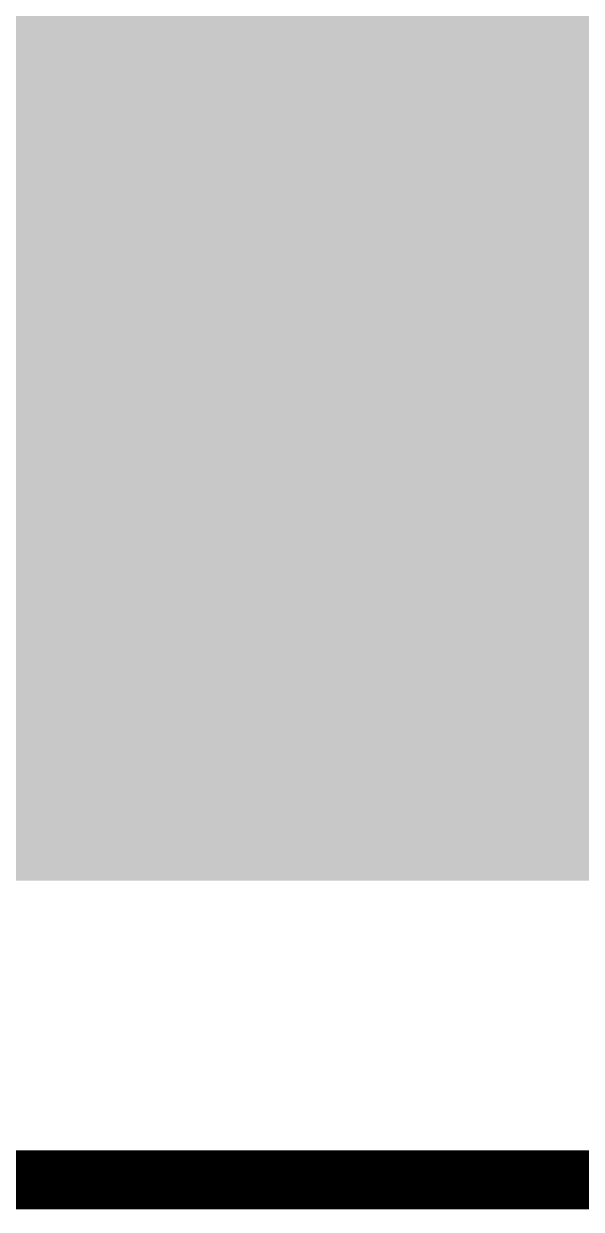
# Model space of a CAD drawing. Header units: millimetres. Extents: x -0.19 to 3.91, y -0.06 to 2.26.
# Drawn here: x 0.9254 to 1.0373, y -0.0059 to 0.2318 of the extents above; entities that cross this region are included whole.
import ezdxf

# ---------------------------------------------------------------- set-up
doc = ezdxf.new("R2010")
doc.units = ezdxf.units.MM
for name, color, linetype, lineweight in [('PCB_KUR_GBL', 10, 'CONTINUOUS', 0), ('PCB_KUR_GKO', 130, 'CONTINUOUS', 0), ('PCB_KUR_GTL', 30, 'CONTINUOUS', 0), ('PCB_KUR_GTO', 163, 'CONTINUOUS', 0)]:
    doc.layers.add(name, color=color, linetype=linetype, lineweight=lineweight)

msp = doc.modelspace()

# ---------------------------------------------------------------- linework, layer by layer
at = {"layer": 'PCB_KUR_GBL'}
for points in [[(0.582, 0.1837), (0.582, 0.3278), (2.2638, 0.1837), (2.2638, 0.3278)], [(0.582, 0.1822), (0.582, 0.1837), (1.3307, 0.1822), (1.342, 0.1837)], [(0.582, 0.1778), (0.582, 0.1822), (1.3202, 0.1778), (1.3307, 0.1822)], [(0.582, 0.1709), (0.582, 0.1778), (1.3111, 0.1709), (1.3202, 0.1778)], [(0.582, 0.1618), (0.582, 0.1709), (1.3042, 0.1618), (1.3111, 0.1709)], [(0.582, 0.1513), (0.582, 0.1618), (1.2998, 0.1513), (1.3042, 0.1618)], [(0.582, 0.14), (0.582, 0.1513), (1.2983, 0.14), (1.2998, 0.1513)], [(0.582, 0.1287), (0.582, 0.14), (1.2998, 0.1287), (1.2983, 0.14)], [(0.582, 0.1182), (0.582, 0.1287), (1.3042, 0.1182), (1.2998, 0.1287)], [(0.582, 0.1091), (0.582, 0.1182), (1.3111, 0.1091), (1.3042, 0.1182)], [(0.582, 0.1034), (0.582, 0.1091), (1.3185, 0.1034), (1.3111, 0.1091)], [(0.582, 0.0984), (0.582, 0.1034), (1.3168, 0.0984), (1.3185, 0.1034)]]:
    msp.add_solid(points, dxfattribs=at)
at = {"layer": 'PCB_KUR_GKO', "lineweight": 211, "const_width": 0.0118}
msp.add_lwpolyline([(0, 0), (2.3622, 0)], dxfattribs=at)
at = {"layer": 'PCB_KUR_GTL'}
for points in [[(0.992, 0.2302), (0.996, 0.2329), (1.1403, 0.2302), (1.1403, 0.2329)], [(0.8736, 0.2248), (0.8736, 0.2293), (1.1403, 0.2248), (1.1403, 0.2293)], [(0.9873, 0.2293), (0.992, 0.2302), (1.1403, 0.2293), (1.1403, 0.2302)], [(0.8717, 0.2152), (0.8736, 0.2248), (1.1403, 0.2152), (1.1403, 0.2248)], [(0.8662, 0.2071), (0.8717, 0.2152), (1.1403, 0.2071), (1.1403, 0.2152)], [(0.8581, 0.2017), (0.8662, 0.2071), (1.1403, 0.2017), (1.1403, 0.2071)], [(0.6423, 0.1971), (0.6441, 0.1998), (1.1403, 0.1971), (1.1403, 0.1998)], [(0.8485, 0.1998), (0.8581, 0.2017), (1.1403, 0.1998), (1.1403, 0.2017)], [(0.6384, 0.1945), (0.6423, 0.1971), (1.1403, 0.1945), (1.1403, 0.1971)], [(0.02953, 0.1741), (0.02954, 0.1935), (1.1403, 0.1741), (1.1403, 0.1935)], [(0.6338, 0.1935), (0.6384, 0.1945), (1.1403, 0.1935), (1.1403, 0.1945)], [(0.02953, 0.1701), (0.02953, 0.1741), (1.1411, 0.1701), (1.1403, 0.1741)], [(0.02953, 0.1696), (0.02953, 0.1701), (1.14144, 0.1696), (1.1411, 0.1701)], [(0.1123, 0.1683), (0.0984, 0.1696), (1.14232, 0.1683), (1.14144, 0.1696)], [(0.11753, 0.1667), (0.1123, 0.1683), (1.1434, 0.1667), (1.14232, 0.1683)], [(0.1257, 0.1642), (0.11753, 0.1667), (1.14589, 0.1642), (1.1434, 0.1667)], [(0.138, 0.1576), (0.1257, 0.1642), (1.15247, 0.1576), (1.14589, 0.1642)], [(0.1488, 0.1488), (0.138, 0.1576), (1.16125, 0.1488), (1.15247, 0.1576)], [(0.1576, 0.138), (0.1488, 0.1488), (1.17202, 0.138), (1.16125, 0.1488)], [(0.16055, 0.1325), (0.1576, 0.138), (1.1775, 0.1325), (1.17202, 0.138)], [(0.16173, 0.1303), (0.16055, 0.1325), (1.181, 0.1303), (1.1775, 0.1325)], [(0.16216, 0.1295), (0.16173, 0.1303), (1.185, 0.1295), (1.181, 0.1303)], [(0.1642, 0.1257), (0.16216, 0.1295), (1.2449, 0.1257), (1.2449, 0.1295)], [(0.16216, 0.1295), (0.16216, 0.1295), (1.2449, 0.1295), (1.185, 0.1295)], [(0.1683, 0.1123), (0.1642, 0.1257), (1.2449, 0.1123), (1.2449, 0.1257)], [(0.1696, 0.0984), (0.1683, 0.1123), (1.2449, 0.0984), (1.2449, 0.1123)], [(0.1683, 0.0845), (0.1696, 0.0984), (1.2449, 0.0845), (1.2449, 0.0984)], [(0.1642, 0.0712), (0.1683, 0.0845), (1.2449, 0.0712), (1.2449, 0.0845)], [(0.1605, 0.0643), (0.1642, 0.0712), (1.2449, 0.0643), (1.2449, 0.0712)], [(0.1631, 0.06), (0.1605, 0.0643), (1.2449, 0.06), (1.2449, 0.0643)]]:
    msp.add_solid(points, dxfattribs=at)
at = {"layer": 'PCB_KUR_GTO'}
for points in [[(1.024, 0.2287), (1.0231, 0.2307), (1.20985, 0.2287), (1.2106, 0.2307)], [(1.0221, 0.2278), (1.0223, 0.2283), (1.2095, 0.2278), (1.20969, 0.2283)], [(1.0223, 0.2283), (1.0224, 0.2284), (1.20969, 0.2283), (1.20973, 0.2284)], [(1.0224, 0.2284), (1.024, 0.2287), (1.20973, 0.2284), (1.20984, 0.2287)], [(1.024, 0.2287), (1.024, 0.2287), (1.20984, 0.2287), (1.20985, 0.2287)], [(1.021, 0.2252), (1.0213, 0.2259), (1.20852, 0.2252), (1.20879, 0.2259)], [(1.0213, 0.2259), (1.0218, 0.2271), (1.20879, 0.2259), (1.20924, 0.2271)], [(1.0218, 0.2271), (1.0221, 0.2278), (1.20924, 0.2271), (1.2095, 0.2278)], [(1.0201, 0.2233), (1.0205, 0.2243), (1.2078, 0.2233), (1.20818, 0.2243)], [(1.0205, 0.2243), (1.021, 0.2252), (1.20818, 0.2243), (1.20852, 0.2252)], [(1.0191, 0.2207), (1.0196, 0.222), (1.20682, 0.2207), (1.20731, 0.222)], [(1.0196, 0.222), (1.0201, 0.2233), (1.20731, 0.222), (1.2078, 0.2233)], [(1.0182, 0.2186), (1.0183, 0.2189), (1.20603, 0.2186), (1.20614, 0.2189)], [(1.0183, 0.2191), (1.0191, 0.2207), (1.20622, 0.2191), (1.20682, 0.2207)], [(1.0183, 0.2189), (1.0183, 0.2191), (1.20614, 0.2189), (1.20622, 0.2191)], [(1.0172, 0.2163), (1.01756, 0.2172), (1.20512, 0.2163), (1.2055, 0.2172)], [(1.01756, 0.2172), (1.0176, 0.2173), (1.2055, 0.2172), (1.20554, 0.2173)], [(1.0176, 0.2173), (1.0179, 0.2181), (1.20554, 0.2173), (1.20584, 0.2181)], [(1.0179, 0.2181), (1.0182, 0.2186), (1.20584, 0.2181), (1.20603, 0.2186)], [(1.016, 0.2137), (1.0166, 0.2151), (1.20404, 0.2137), (1.20462, 0.2151)], [(1.0166, 0.2151), (1.0172, 0.2163), (1.20462, 0.2151), (1.20512, 0.2163)], [(1.0144, 0.2099), (1.0153, 0.2119), (1.20245, 0.2099), (1.20328, 0.2119)], [(1.0153, 0.2119), (1.016, 0.2137), (1.20328, 0.2119), (1.20404, 0.2137)], [(1.0134, 0.2077), (1.0144, 0.2099), (1.20153, 0.2077), (1.20245, 0.2099)], [(1.0128, 0.2062), (1.0134, 0.2077), (1.2009, 0.2062), (1.20153, 0.2077)], [(1.01187, 0.2041), (1.01211, 0.2046), (1.0347, 0.2041), (1.0363, 0.2046)], [(1.01211, 0.2046), (1.0124, 0.2052), (1.0363, 0.2046), (1.0381, 0.2052)], [(1.0124, 0.2052), (1.01264, 0.2058), (1.0381, 0.2052), (1.0399, 0.2058)], [(1.01264, 0.2058), (1.0128, 0.2062), (1.0399, 0.2058), (1.2009, 0.2062)], [(1.01083, 0.2019), (1.011, 0.2023), (1.0303, 0.2019), (1.031, 0.2023)], [(1.011, 0.2023), (1.01119, 0.2027), (1.031, 0.2023), (1.032, 0.2027)], [(1.01119, 0.2027), (1.01148, 0.2033), (1.032, 0.2027), (1.0334, 0.2033)], [(1.01148, 0.2033), (1.01187, 0.2041), (1.0334, 0.2033), (1.0347, 0.2041)], [(1.0097, 0.1992), (1.00995, 0.1998), (1.02639, 0.1992), (1.0271, 0.1998)], [(1.00995, 0.1998), (1.01029, 0.2006), (1.0271, 0.1998), (1.0281, 0.2006)], [(1.01029, 0.2006), (1.01058, 0.2013), (1.0281, 0.2006), (1.0291, 0.2013)], [(1.01058, 0.2013), (1.01062, 0.2014), (1.0291, 0.2013), (1.0293, 0.2014)], [(1.01062, 0.2014), (1.01071, 0.2016), (1.0293, 0.2014), (1.0296, 0.2016)], [(1.01071, 0.2016), (1.01083, 0.2019), (1.0296, 0.2016), (1.0303, 0.2019)], [(1.00881, 0.1971), (1.00902, 0.1976), (1.0239, 0.1971), (1.0245, 0.1976)], [(1.00902, 0.1976), (1.00928, 0.1982), (1.0245, 0.1976), (1.0252, 0.1982)], [(1.00928, 0.1982), (1.0097, 0.1992), (1.0252, 0.1982), (1.02639, 0.1992)], [(1.00754, 0.1941), (1.0083, 0.1959), (1.0211, 0.1941), (1.02275, 0.1959)], [(1.0083, 0.1959), (1.00855, 0.1965), (1.02275, 0.1959), (1.0233, 0.1965)], [(1.00855, 0.1965), (1.0086, 0.1966), (1.0233, 0.1965), (1.0234, 0.1966)], [(1.0086, 0.1966), (1.00881, 0.1971), (1.0234, 0.1966), (1.0239, 0.1971)], [(1.00674, 0.1922), (1.00712, 0.1931), (1.0196, 0.1922), (1.0204, 0.1931)], [(1.00712, 0.1931), (1.00754, 0.1941), (1.0204, 0.1931), (1.0211, 0.1941)], [(1.00495, 0.1883), (1.00596, 0.1905), (1.0172, 0.1883), (1.0183, 0.1905)], [(1.00596, 0.1905), (1.00601, 0.1906), (1.0183, 0.1905), (1.0185, 0.1906)], [(1.00601, 0.1906), (1.00615, 0.1909), (1.0185, 0.1906), (1.0186, 0.1909)], [(1.00615, 0.1909), (1.00642, 0.1915), (1.0186, 0.1909), (1.0191, 0.1915)], [(1.00642, 0.1915), (1.0067, 0.1921), (1.0191, 0.1915), (1.01953, 0.1921)], [(1.0067, 0.1921), (1.00674, 0.1922), (1.01953, 0.1921), (1.0196, 0.1922)], [(1.0046, 0.1873), (1.0048, 0.1879), (1.0167, 0.1873), (1.017, 0.1879)], [(1.0048, 0.1879), (1.0049, 0.188), (1.017, 0.1879), (1.01705, 0.188)], [(1.0049, 0.1882), (1.00495, 0.1883), (1.01715, 0.1882), (1.0172, 0.1883)], [(1.0049, 0.188), (1.0049, 0.1882), (1.01705, 0.188), (1.01715, 0.1882)], [(1.00364, 0.1852), (1.004, 0.186), (1.0159, 0.1852), (1.01608, 0.186)], [(1.004, 0.186), (1.00404, 0.1861), (1.01608, 0.186), (1.0161, 0.1861)], [(1.00404, 0.1861), (1.0043, 0.1867), (1.0161, 0.1861), (1.0164, 0.1867)], [(1.0043, 0.1867), (1.0046, 0.1873), (1.0164, 0.1867), (1.0167, 0.1873)], [(1.00248, 0.1825), (1.0027, 0.1831), (1.0148, 0.1825), (1.01503, 0.1831)], [(1.0027, 0.1831), (1.00301, 0.1838), (1.01503, 0.1831), (1.0153, 0.1838)], [(1.00301, 0.1838), (1.00306, 0.1839), (1.0153, 0.1838), (1.0153, 0.1839)], [(1.00306, 0.1839), (1.00333, 0.1845), (1.0153, 0.1839), (1.0156, 0.1845)], [(1.00333, 0.1845), (1.0036, 0.1851), (1.0156, 0.1845), (1.01586, 0.1851)], [(1.0036, 0.1851), (1.00364, 0.1852), (1.01586, 0.1851), (1.0159, 0.1852)], [(1.00177, 0.1806), (1.00203, 0.1813), (1.0144, 0.1806), (1.0147, 0.1813)], [(1.00203, 0.1813), (1.00248, 0.1825), (1.0147, 0.1813), (1.0148, 0.1825)], [(1.0004, 0.1777), (1.00103, 0.179), (1.0143, 0.1777), (1.0143, 0.179)], [(1.00103, 0.179), (1.00165, 0.1803), (1.0143, 0.179), (1.0144, 0.1803)], [(1.00165, 0.1803), (1.0017, 0.1804), (1.0144, 0.1803), (1.0144, 0.1804)], [(1.0017, 0.1804), (1.00177, 0.1806), (1.0144, 0.1804), (1.0144, 0.1806)], [(0.9991, 0.1746), (0.99973, 0.1761), (1.0143, 0.1746), (1.0143, 0.1761)], [(0.99973, 0.1761), (0.99977, 0.1762), (1.0143, 0.1761), (1.0143, 0.1762)], [(0.99977, 0.1762), (0.9999, 0.1765), (1.0143, 0.1762), (1.0143, 0.1765)], [(0.9999, 0.1765), (1.00006, 0.1769), (1.0143, 0.1765), (1.0143, 0.1769)], [(1.00006, 0.1769), (1.00032, 0.1775), (1.0143, 0.1769), (1.0143, 0.1775)], [(1.00032, 0.1775), (1.0004, 0.1777), (1.0143, 0.1775), (1.0143, 0.1777)], [(0.99849, 0.1731), (0.99906, 0.1745), (1.0143, 0.1731), (1.0143, 0.1745)], [(0.99906, 0.1745), (0.9991, 0.1746), (1.0143, 0.1745), (1.0143, 0.1746)], [(0.9976, 0.171), (0.9978, 0.1712), (1.0143, 0.171), (1.0143, 0.1712)], [(0.9978, 0.1714), (0.99808, 0.1721), (1.0143, 0.1714), (1.0143, 0.1721)], [(0.9978, 0.1712), (0.9978, 0.1714), (1.0143, 0.1712), (1.0143, 0.1714)], [(0.99808, 0.1721), (0.99849, 0.1731), (1.0143, 0.1721), (1.0143, 0.1731)], [(0.9966, 0.1685), (0.99686, 0.1691), (1.01455, 0.1685), (1.0144, 0.1691)], [(0.99686, 0.1691), (0.9972, 0.1699), (1.0144, 0.1691), (1.01432, 0.1699)], [(0.9972, 0.1699), (0.9973, 0.1701), (1.01432, 0.1699), (1.0143, 0.1701)], [(0.9973, 0.1701), (0.99745, 0.1704), (1.0143, 0.1701), (1.0143, 0.1704)], [(0.99745, 0.1704), (0.9975, 0.1705), (1.0143, 0.1704), (1.0143, 0.1705)], [(0.9975, 0.1705), (0.99754, 0.1707), (1.0143, 0.1705), (1.0143, 0.1707)], [(0.99754, 0.1707), (0.9976, 0.171), (1.0143, 0.1707), (1.0143, 0.171)], [(0.995, 0.1647), (0.99577, 0.1664), (1.01557, 0.1647), (1.015, 0.1664)], [(0.99577, 0.1664), (0.99586, 0.1666), (1.015, 0.1664), (1.015, 0.1666)], [(0.99586, 0.1666), (0.9959, 0.1667), (1.015, 0.1666), (1.01493, 0.1667)], [(0.9959, 0.1667), (0.99598, 0.1669), (1.01493, 0.1667), (1.0148, 0.1669)], [(0.99598, 0.1669), (0.99637, 0.1679), (1.0148, 0.1669), (1.0147, 0.1679)], [(0.99637, 0.1679), (0.9966, 0.1685), (1.0147, 0.1679), (1.01455, 0.1685)], [(0.99452, 0.1634), (0.99485, 0.1643), (1.016, 0.1634), (1.0157, 0.1643)], [(0.99485, 0.1643), (0.995, 0.1647), (1.0157, 0.1643), (1.01557, 0.1647)], [(0.9937, 0.1616), (0.99395, 0.1621), (1.0167, 0.1616), (1.0166, 0.1621)], [(0.99395, 0.1621), (0.9942, 0.1626), (1.0166, 0.1621), (1.0163, 0.1626)], [(0.9942, 0.1626), (0.9943, 0.1628), (1.0163, 0.1626), (1.01623, 0.1628)], [(0.9943, 0.1628), (0.99452, 0.1634), (1.01623, 0.1628), (1.016, 0.1634)], [(0.9925, 0.159), (0.9928, 0.1594), (1.01815, 0.159), (1.01795, 0.1594)], [(0.9928, 0.1596), (0.99284, 0.1597), (1.01785, 0.1596), (1.0178, 0.1597)], [(0.9928, 0.1594), (0.9928, 0.1596), (1.01795, 0.1594), (1.01785, 0.1596)], [(0.99284, 0.1597), (0.9934, 0.161), (1.0178, 0.1597), (1.01702, 0.161)], [(0.9934, 0.161), (0.9935, 0.1612), (1.01702, 0.161), (1.0169, 0.1612)], [(0.9935, 0.1612), (0.99355, 0.1613), (1.0169, 0.1612), (1.0169, 0.1613)], [(0.99355, 0.1613), (0.9937, 0.1616), (1.0169, 0.1613), (1.0167, 0.1616)], [(0.9911, 0.1556), (0.99166, 0.157), (1.02048, 0.1556), (1.0194, 0.157)], [(0.99166, 0.157), (0.9917, 0.1571), (1.0194, 0.157), (1.0194, 0.1571)], [(0.9917, 0.1571), (0.99183, 0.1574), (1.0194, 0.1571), (1.0191, 0.1574)], [(0.99183, 0.1574), (0.99199, 0.1578), (1.0191, 0.1574), (1.0188, 0.1578)], [(0.99199, 0.1578), (0.9922, 0.1583), (1.0188, 0.1578), (1.0185, 0.1583)], [(0.9922, 0.1583), (0.9925, 0.159), (1.0185, 0.1583), (1.01815, 0.159)], [(0.9902, 0.1538), (0.9907, 0.1548), (1.02205, 0.1538), (1.0211, 0.1548)], [(0.9907, 0.1548), (0.9911, 0.1556), (1.0211, 0.1548), (1.02048, 0.1556)], [(0.98945, 0.152), (0.98982, 0.1529), (1.0236, 0.152), (1.0229, 0.1529)], [(0.98982, 0.1529), (0.9902, 0.1538), (1.0229, 0.1529), (1.02205, 0.1538)], [(0.98835, 0.1495), (0.98875, 0.1504), (1.0261, 0.1495), (1.0253, 0.1504)], [(0.98875, 0.1504), (0.98902, 0.151), (1.0253, 0.1504), (1.0246, 0.151)], [(0.98902, 0.151), (0.98907, 0.1511), (1.0246, 0.151), (1.0245, 0.1511)], [(0.98907, 0.1511), (0.9892, 0.1514), (1.0245, 0.1511), (1.0242, 0.1514)], [(0.9892, 0.1514), (0.98945, 0.152), (1.0242, 0.1514), (1.0236, 0.152)], [(0.98745, 0.1473), (0.9876, 0.1476), (1.0282, 0.1473), (1.02793, 0.1476)], [(0.9876, 0.1476), (0.9877, 0.1481), (1.02793, 0.1476), (1.02747, 0.1481)], [(0.9877, 0.1481), (0.9879, 0.1484), (1.02747, 0.1481), (1.02719, 0.1484)], [(0.9879, 0.1485), (0.98835, 0.1495), (1.0271, 0.1485), (1.0261, 0.1495)], [(0.9879, 0.1484), (0.9879, 0.1485), (1.02719, 0.1484), (1.0271, 0.1485)], [(0.98623, 0.1447), (0.9865, 0.1454), (1.0307, 0.1447), (1.03003, 0.1454)], [(0.9865, 0.1454), (0.987, 0.1463), (1.03003, 0.1454), (1.02916, 0.1463)], [(0.987, 0.1463), (0.9873, 0.147), (1.02916, 0.1463), (1.02849, 0.147)], [(0.9873, 0.147), (0.98745, 0.1473), (1.02849, 0.147), (1.0282, 0.1473)], [(0.98514, 0.1419), (0.9857, 0.1433), (1.0335, 0.1419), (1.0321, 0.1433)], [(0.9857, 0.1433), (0.98623, 0.1447), (1.0321, 0.1433), (1.0307, 0.1447)], [(0.98406, 0.1393), (0.9847, 0.1408), (1.036, 0.1393), (1.03456, 0.1408)], [(0.9847, 0.1408), (0.98514, 0.1419), (1.03456, 0.1408), (1.0335, 0.1419)], [(0.98312, 0.1371), (0.9835, 0.138), (1.038, 0.1371), (1.03718, 0.138)], [(0.9835, 0.138), (0.98359, 0.1382), (1.03718, 0.138), (1.037, 0.1382)], [(0.98359, 0.1382), (0.98406, 0.1393), (1.037, 0.1382), (1.036, 0.1393)], [(0.98233, 0.1352), (0.98254, 0.1357), (1.0399, 0.1352), (1.0395, 0.1357)], [(0.98254, 0.1357), (0.98279, 0.1363), (1.0395, 0.1357), (1.0389, 0.1363)], [(0.98279, 0.1363), (0.98312, 0.1371), (1.0389, 0.1363), (1.038, 0.1371)], [(0.9809, 0.1319), (0.98151, 0.1333), (1.0438, 0.1319), (1.0421, 0.1333)], [(0.98151, 0.1333), (0.9822, 0.1349), (1.0421, 0.1333), (1.04032, 0.1349)], [(0.9822, 0.1349), (0.98228, 0.1351), (1.04032, 0.1349), (1.0401, 0.1351)], [(0.98228, 0.1351), (0.98233, 0.1352), (1.0401, 0.1351), (1.0399, 0.1352)], [(0.9803, 0.1304), (0.9806, 0.131), (1.0455, 0.1304), (1.04482, 0.131)], [(0.9806, 0.131), (0.9807, 0.1314), (1.04482, 0.131), (1.04437, 0.1314)], [(0.9807, 0.1314), (0.9809, 0.1317), (1.04437, 0.1314), (1.04403, 0.1317)], [(0.9809, 0.1317), (0.9809, 0.1319), (1.04403, 0.1317), (1.0438, 0.1319)], [(0.97917, 0.1279), (0.9796, 0.1288), (1.0482, 0.1279), (1.04723, 0.1288)], [(0.9796, 0.1288), (0.97973, 0.1291), (1.04723, 0.1288), (1.0469, 0.1291)], [(0.97973, 0.1291), (0.9803, 0.1304), (1.0469, 0.1291), (1.0455, 0.1304)], [(0.97807, 0.1253), (0.97839, 0.1261), (1.0511, 0.1253), (1.0504, 0.1261)], [(0.97839, 0.1261), (0.9787, 0.1269), (1.0504, 0.1261), (1.0494, 0.1269)], [(0.9787, 0.1269), (0.97917, 0.1279), (1.0494, 0.1269), (1.0482, 0.1279)], [(0.97708, 0.1231), (0.97751, 0.124), (1.0533, 0.1231), (1.0525, 0.124)], [(0.97751, 0.124), (0.9778, 0.1246), (1.0525, 0.124), (1.05185, 0.1246)], [(0.9778, 0.1246), (0.97807, 0.1253), (1.05185, 0.1246), (1.0511, 0.1253)], [(0.97584, 0.1202), (0.97632, 0.1214), (1.0555, 0.1202), (1.0548, 0.1214)], [(0.97632, 0.1214), (0.9766, 0.1221), (1.0548, 0.1214), (1.05428, 0.1221)], [(0.9766, 0.1221), (0.97684, 0.1226), (1.05428, 0.1221), (1.0539, 0.1226)], [(0.97684, 0.1226), (0.97689, 0.1227), (1.0539, 0.1226), (1.0538, 0.1227)], [(0.97689, 0.1227), (0.97708, 0.1231), (1.0538, 0.1227), (1.0533, 0.1231)], [(0.97504, 0.1183), (0.97543, 0.1192), (1.0564, 0.1183), (1.056, 0.1192)], [(0.97543, 0.1192), (0.9756, 0.1196), (1.056, 0.1192), (1.0558, 0.1196)], [(0.9756, 0.1196), (0.97584, 0.1202), (1.0558, 0.1196), (1.0555, 0.1202)], [(0.97423, 0.1164), (0.97437, 0.1169), (1.0567, 0.1164), (1.0567, 0.1169)], [(0.97437, 0.1169), (0.9744, 0.117), (1.0567, 0.1169), (1.05666, 0.117)], [(0.9744, 0.117), (0.9746, 0.1173), (1.05666, 0.117), (1.05654, 0.1173)], [(0.9746, 0.1173), (0.97464, 0.1174), (1.05654, 0.1173), (1.0565, 0.1174)], [(0.97464, 0.1174), (0.97504, 0.1183), (1.0565, 0.1174), (1.0564, 0.1183)], [(0.97275, 0.1132), (0.9733, 0.1142), (1.0561, 0.1132), (1.05641, 0.1142)], [(0.9733, 0.1142), (0.9734, 0.1145), (1.05641, 0.1142), (1.0565, 0.1145)], [(0.9734, 0.1145), (0.9737, 0.1154), (1.0565, 0.1145), (1.0566, 0.1154)], [(0.9737, 0.1154), (0.9742, 0.1163), (1.0566, 0.1154), (1.0567, 0.1163)], [(0.9742, 0.1163), (0.97423, 0.1164), (1.0567, 0.1163), (1.0567, 0.1164)], [(0.9718, 0.1112), (0.9723, 0.1119), (1.05476, 0.1112), (1.0554, 0.1119)], [(0.9723, 0.1119), (0.97237, 0.1121), (1.0554, 0.1119), (1.0554, 0.1121)], [(0.97237, 0.1121), (0.9724, 0.1122), (1.0554, 0.1121), (1.0555, 0.1122)], [(0.9724, 0.1122), (0.97253, 0.1126), (1.0555, 0.1122), (1.0558, 0.1126)], [(0.97253, 0.1126), (0.9727, 0.1131), (1.0558, 0.1126), (1.05605, 0.1131)], [(0.9727, 0.1131), (0.97275, 0.1132), (1.05605, 0.1131), (1.0561, 0.1132)], [(0.9717, 0.1107), (0.9718, 0.1112), (1.0543, 0.1107), (1.05476, 0.1112)], [(0.9717, 0.1106), (0.9717, 0.1107), (1.05417, 0.1106), (1.0543, 0.1107)], [(0.9718, 0.1103), (0.9717, 0.1106), (1.05378, 0.1103), (1.05417, 0.1106)], [(0.972, 0.1099), (0.9718, 0.1103), (1.05326, 0.1099), (1.05378, 0.1103)], [(0.97216, 0.1097), (0.972, 0.1099), (1.053, 0.1097), (1.05326, 0.1099)], [(0.9724, 0.1094), (0.97216, 0.1097), (1.0525, 0.1094), (1.053, 0.1097)], [(0.97275, 0.1091), (0.9724, 0.1094), (1.052, 0.1091), (1.0525, 0.1094)], [(0.9731, 0.1088), (0.97275, 0.1091), (1.0517, 0.1088), (1.052, 0.1091)], [(0.97365, 0.1086), (0.9731, 0.1088), (1.051, 0.1086), (1.0516, 0.1088)], [(0.9731, 0.1088), (0.9731, 0.1088), (1.0516, 0.1088), (1.0517, 0.1088)], [(0.9742, 0.1084), (0.97365, 0.1086), (1.05, 0.1084), (1.051, 0.1086)], [(0.97473, 0.1083), (0.9742, 0.1084), (1.0487, 0.1083), (1.05, 0.1084)], [(0.9758, 0.1081), (0.97473, 0.1083), (1.0475, 0.1081), (1.0487, 0.1083)], [(0.9766, 0.108), (0.9758, 0.1081), (1.0452, 0.108), (1.0462, 0.1081)]]:
    msp.add_solid(points, dxfattribs=at)

doc.saveas('drawing.dxf')
